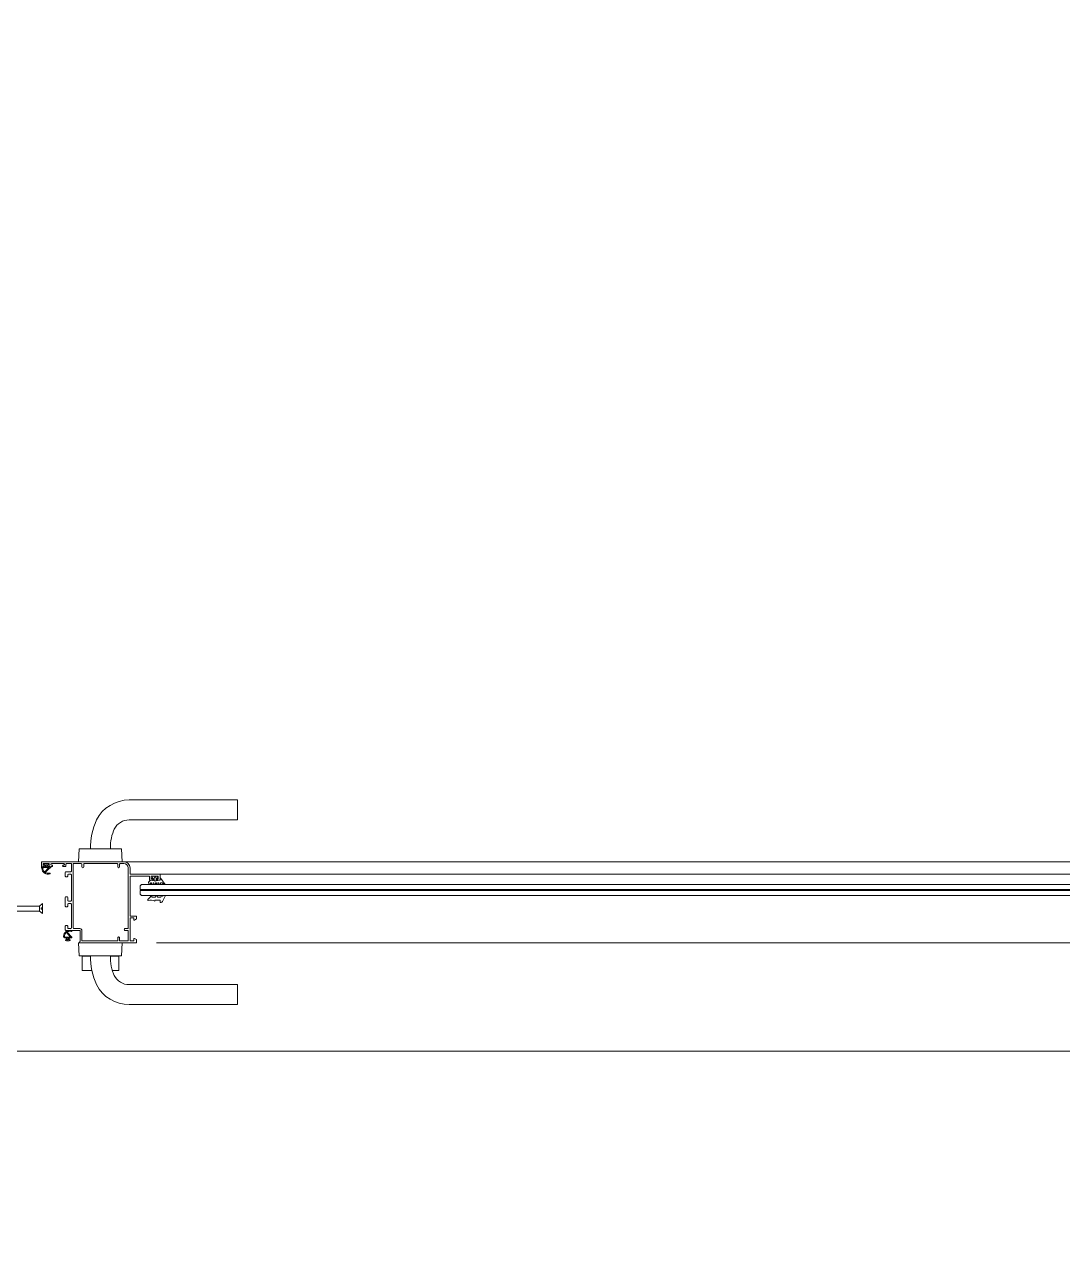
# Model space of a CAD drawing. Header units: millimetres. Extents: x 930469 to 1523124, y -120375 to 411163.
# Drawn here: x 1330848 to 1331680, y 166899 to 167876 of the extents above; entities that cross this region are included whole.
import ezdxf

# ---------------------------------------------------------------- set-up
doc = ezdxf.new("R2010")
doc.units = ezdxf.units.MM
doc.linetypes.add('Xref Landscape 2020 05 04$0$ACAD_ISO02W100', pattern=[15, 12, -3])
doc.layers.get('0').update_dxf_attribs({"color": 8, "lineweight": 0})
for name, color, linetype, lineweight in [('Xref Landscape 2020 05 04$0$FAL Gasket', 8, 'Continuous', 0), ('Xref Landscape 2020 05 04$0$FAL Hardware', 8, 'Continuous', 0), ('Xref Landscape 2020 05 04$0$PK13-Glass', 8, 'Continuous', 0), ('Xref Landscape 2020 05 04$0$PK14-Hidden', 8, 'Xref Landscape 2020 05 04$0$ACAD_ISO02W100', 0), ('Xref Landscape 2020 05 04$0$TEXTCUA', 8, 'Continuous', 0), ('Xref Landscape 2020 05 04$0$THAY', 8, 'Continuous', 0), ('Xref Landscape 2020 05 04$0$tree', 8, 'Continuous', 0), ('Xref Landscape 2020 05 04$0$VATLIEU', 8, 'Continuous', 0)]:
    doc.layers.add(name, color=color, linetype=linetype, lineweight=lineweight)

# ---------------------------------------------------------------- blocks, each defined once
blk = doc.blocks.new('Xref Landscape 2020 05 04$0$G2')
at = {"layer": 'Xref Landscape 2020 05 04$0$TEXTCUA'}
for points in [[(-1.61, 2.12), (-1.13, 2.09), (-1.3, 3.5), (-2.69, 3.5), (-2.89, 3.55), (-3.08, 3.71), (-3.14, 3.9), (-3.09, 4.18), (-2.92, 4.39), (0.2, 7.81, 1.039917), (0.01, 8.61, 0.143131), (-2.87, 8.7, -0.396635), (-3.23, 8.91), (-3.27, 9.04, -0.431654), (-3.05, 9.42, -0.49882), (3.49, 4.88, -0.453145), (2.28, 3.5), (1.3, 3.5), (1.13, 2.09), (1.61, 2.12, -0.79387), (1.78, 1.56), (1, 1.11), (0, 1.11), (-1, 1.11), (-1.78, 1.56, -0.79387)], [(2.28, 4.22, 0.944854), (2.78, 4.79, 0.16012), (1.64, 7.54, 1.160151), (0.91, 7.52), (-1.96, 4.39, 2.968241), (-1.89, 4.22)], [(-0.15, 2.08), (0, 2.08), (0.15, 2.08, 0.376979), (0.45, 2.34), (0.58, 3.33, 0.452455), (0.28, 3.67), (0, 3.67), (-0.28, 3.67, 0.452455), (-0.58, 3.33), (-0.45, 2.34, 0.376979)]]:
    blk.add_lwpolyline(points, format="xyb", close=True, dxfattribs=at)
blk = doc.blocks.new('Xref Landscape 2020 05 04$0$VN')
at = {"layer": 'Xref Landscape 2020 05 04$0$VATLIEU', "ltscale": 4}
for p, q in [((-4, 0), (4, 0)), ((-4, 0), (-4, -9.06)), ((4, 0), (4, -9.06)), ((-4.78, -9.06), (-4, -11.56)), ((-3.63, -9.06), (-4.78, -9.06)), ((3.63, -9.06), (4.78, -9.06)), ((4.78, -9.06), (4, -11.56)), ((-4, -11.56), (-4, -28.58)), ((-0.2, -11.97), (-0.2, -27.92)), ((-0.2, -11.97), (0.2, -11.97)), ((0.2, -11.97), (0.2, -28.09)), ((4, -11.56), (4, -28.58)), ((-4, -28.58), (-0.45, -28.58)), ((-3.11, -30.93), (-3.82, -28.58)), ((0.08, -28.58), (4, -28.58)), ((3.11, -30.93), (3.82, -28.58)), ((-3.59, -31.58), (-4, -31.58)), ((-4, -31.58), (-4, -33.08)), ((-4, -31.58), (-1.9, -31.58)), ((-4, -31.58), (-1.9, -31.58)), ((-4, -33.08), (-1.74, -33.08)), ((-3.59, -36.08), (-4, -36.08)), ((-4, -36.08), (-4, -37.58)), ((-4, -36.08), (0.43, -36.08)), ((-4, -37.58), (0.96, -37.58)), ((-3.11, -35.43), (-3.82, -33.08)), ((-3.11, -39.93), (-3.82, -37.58)), ((-1.5, -31.58), (4, -31.58)), ((-1.5, -31.58), (4, -31.58)), ((-1.32, -33.08), (4, -33.08)), ((0.9, -36.08), (4, -36.08)), ((1.36, -37.58), (4, -37.58)), ((3.11, -35.43), (3.82, -33.08)), ((3.11, -39.93), (3.82, -37.58)), ((3.59, -31.58), (4, -31.58)), ((3.59, -36.08), (4, -36.08)), ((4, -31.58), (4, -33.08)), ((4, -36.08), (4, -37.58)), ((-3.59, -40.58), (-4, -40.58)), ((-4, -40.58), (-4, -42.08)), ((-4, -40.58), (-0.16, -40.58)), ((-4, -42.08), (-0.2, -42.08)), ((-3.59, -45.08), (-4, -45.08)), ((-4, -45.08), (-4, -46.58)), ((-4, -46.58), (-0.2, -46.58)), ((-3.11, -44.43), (-3.82, -42.08)), ((-3.11, -48.93), (-3.82, -46.58)), ((-3.59, -45.08), (3.59, -45.08)), ((-0.2, -40.85), (-0.2, -49.93)), ((0.2, -41), (0.2, -49.93)), ((0.2, -42.08), (4, -42.08)), ((0.2, -46.58), (4, -46.58)), ((0.29, -40.58), (4, -40.58)), ((3.11, -44.43), (3.82, -42.08)), ((3.11, -48.93), (3.82, -46.58)), ((3.59, -40.58), (4, -40.58)), ((3.59, -45.08), (4, -45.08)), ((4, -40.58), (4, -42.08)), ((4, -45.08), (4, -46.58)), ((-3.11, -48.93), (-0.2, -48.93)), ((-3.11, -48.93), (-0.2, -49.93)), ((0.2, -48.93), (3.11, -48.93)), ((3.11, -48.93), (0.2, -49.93))]:
    blk.add_line(p, q, dxfattribs=at)
for centre, radius, start, end in [((2.52, -31.87), 4.43, 133.26325, 231.26891), ((2.52, -31.87), 4.03, 131.32487, 231.26891), ((-1.2, -27.92), 1, 313.26325, 0), ((-0.8, -28.09), 1, 311.32487, 0), ((-3.59, -31.08), 0.5, 270, 16.67425), ((-3.59, -35.58), 0.5, 270, 16.67425), ((-2.33, -37.89), 3.3, 316.61712, 51.06635), ((-2.33, -37.89), 3.7, 318.59321, 51.06635), ((3.59, -31.08), 0.5, 163.32575, 270), ((3.59, -35.58), 0.5, 163.32575, 270), ((-3.59, -40.08), 0.5, 270, 16.67425), ((-3.59, -44.58), 0.5, 270, 16.67425), ((0.8, -40.85), 1, 136.61712, 180), ((1.2, -41), 1, 138.59321, 180), ((3.59, -40.08), 0.5, 163.32575, 270), ((3.59, -44.58), 0.5, 163.32575, 270)]:
    blk.add_arc(centre, radius, start, end, dxfattribs=at)
blk = doc.blocks.new('Xref Landscape 2020 05 04$0$no')
at = {"layer": 'Xref Landscape 2020 05 04$0$VATLIEU'}
for p, q in [((0, 2), (-2.5, 4)), ((-2.5, -4), (-2.5, 4)), ((-2.5, 0.45), (-1.51, 0.45)), ((-1.51, -0.45), (-1.51, 0.45)), ((0, -2), (0, 2)), ((19.48, 2), (0, 2)), ((19.48, 2), (19.8, 2.47)), ((19.48, 2), (21.26, -2)), ((20.94, -2.47), (19.8, 2.47)), ((20.98, 2), (19.91, 2)), ((20.98, 2), (21.3, 2.47)), ((20.98, 2), (21.3, 2.47)), ((20.98, 2), (22.76, -2)), ((22.44, -2.47), (21.3, 2.47)), ((22.48, 2), (21.41, 2)), ((22.48, 2), (22.8, 2.47)), ((22.48, 2), (24.26, -2)), ((23.94, -2.47), (22.8, 2.47)), ((23.98, 2), (22.91, 2)), ((23.98, 2), (24.3, 2.47)), ((23.98, 2), (25.76, -2)), ((25.44, -2.47), (24.3, 2.47)), ((25.48, 2), (24.41, 2)), ((25.48, 2), (25.8, 2.47)), ((25.48, 2), (27.26, -2)), ((26.94, -2.47), (25.8, 2.47)), ((26.98, 2), (25.91, 2)), ((26.98, 2), (27.3, 2.47)), ((26.98, 2), (28.76, -2)), ((28.44, -2.47), (27.3, 2.47)), ((28.48, 2), (27.41, 2)), ((28.48, 2), (28.8, 2.47)), ((28.48, 2), (30.26, -2)), ((29.94, -2.47), (28.8, 2.47)), ((29.94, -2.48), (28.8, 2.47)), ((29.98, 2), (28.91, 2)), ((29.98, 2), (30.3, 2.47)), ((29.98, 2), (31.76, -2)), ((31.44, -2.48), (30.3, 2.47)), ((31.48, 2.01), (30.4, 2.01)), ((31.48, 2.01), (31.79, 2.48)), ((31.48, 2.01), (33.25, -1.99)), ((32.94, -2.47), (31.79, 2.48)), ((32.98, 2), (31.91, 2)), ((32.98, 2.02), (33.29, 2.49)), ((32.98, 2.02), (33.53, 0.76)), ((33.53, 1.45), (33.29, 2.49)), ((-2.5, -0.45), (-1.51, -0.45)), ((0, -2), (-2.5, -4)), ((20.83, -2), (0, -2)), ((20.94, -2.47), (21.26, -2)), ((20.94, -2.47), (21.26, -2)), ((22.33, -2), (21.26, -2)), ((22.44, -2.47), (22.76, -2)), ((23.83, -2), (22.76, -2)), ((23.94, -2.47), (24.26, -2)), ((25.33, -2), (24.26, -2)), ((25.44, -2.47), (25.76, -2)), ((26.83, -2), (25.76, -2)), ((26.94, -2.47), (27.26, -2)), ((28.33, -2), (27.26, -2)), ((28.44, -2.47), (28.76, -2)), ((29.83, -2), (28.76, -2)), ((29.83, -2), (28.76, -2)), ((29.94, -2.49), (30.26, -2.01)), ((31.33, -2), (30.26, -2)), ((31.44, -2.48), (31.76, -2)), ((32.83, -1.99), (31.75, -1.99)), ((32.94, -2.47), (33.25, -1.99)), ((33.53, -1.98), (33.25, -1.98))]:
    blk.add_line(p, q, dxfattribs=at)
at = {"layer": 'Xref Landscape 2020 05 04$0$VATLIEU', "rotation": 90}
blk.add_blockref('Xref Landscape 2020 05 04$0$VN', (33.53, 0), dxfattribs=at)
blk = doc.blocks.new('*U109')
at = {"layer": 'Xref Landscape 2020 05 04$0$PK13-Glass'}
for p, q in [((-55.29, 7.76), (-54.29, 8.76)), ((-55.29, 4.76), (-55.29, 7.76)), ((908.8, 4.76), (-55.29, 4.76)), ((-54.29, 8.76), (907.8, 8.76))]:
    blk.add_line(p, q, dxfattribs=at)
for points in [[(908.8, 4), (-55.29, 3.98), (-55.29, 3), (-55.29, 1), (-54.29, 0), (907.8, 0)], [(908.8, 3), (908.8, 5.76), (908.8, 7.76), (907.8, 8.76)], [(907.8, 0), (908.8, 1), (908.8, 3), (908.8, 3)]]:
    blk.add_lwpolyline(points, dxfattribs=at)
at = {"layer": 'Xref Landscape 2020 05 04$0$PK14-Hidden', "const_width": 0.76}
blk.add_lwpolyline([(908.8, 4.38), (-55.29, 4.38)], dxfattribs=at)
blk = doc.blocks.new('Xref Landscape 2020 05 04$0$kHOA2')
for p, q in [((23, 109.5), (109.93, 109.5)), ((109.93, 93.5), (109.93, 109.5)), ((23, 93.5), (109.93, 93.5)), ((-14.75, 82.3), (-6.9, 82.3)), ((-14.75, 82.3), (-14.75, 70.8)), ((9.62, 82.3), (14.75, 82.3)), ((14.75, 82.3), (14.75, 70.8)), ((-17, 70.3), (-17.5, 60)), ((-17, 70.3), (17, 70.3)), ((-14.75, 70.8), (-8.01, 70.8)), ((7.99, 70.8), (14.75, 70.8)), ((17, 70.3), (17.5, 60)), ((-17.5, 60), (17.5, 60)), ((-17.5, -5), (17.5, -5)), ((-17, -15.3), (-17.5, -5)), ((17, -15.3), (17.5, -5)), ((-17, -15.3), (17, -15.3)), ((23, -38.5), (109.93, -38.5)), ((109.93, -54.5), (109.93, -38.5)), ((23, -54.5), (109.93, -54.5))]:
    blk.add_line(p, q)
for centre, radius, start, end in [((23, 80.1), 29.4, 90, 152.88472), ((44.01, 71.57), 52.03, 155.07229, 181.40068), ((23, 80.1), 13.4, 90, 152.88472), ((44.01, 71.57), 36.03, 155.07229, 182.02294), ((44.01, -16.57), 52.03, 178.59932, 204.92771), ((44.01, -16.57), 36.03, 178.59932, 204.92771), ((23, -25.1), 29.4, 207.11528, 270), ((23, -25.1), 13.4, 207.11528, 270)]:
    blk.add_arc(centre, radius, start, end)

msp = doc.modelspace()

# ---------------------------------------------------------------- hatches: boundary and pattern name
at = {"layer": 'Xref Landscape 2020 05 04$0$tree'}
h = msp.add_hatch(dxfattribs=at)
h.set_pattern_fill('CROSS', color=256, scale=500000, angle=197.05515)
h.set_pattern_definition([(180, (1310021.84, 208353.02), (-124.99999, -125.00002), [62.5, -187.49998]), (270, (1309990.59, 208384.27), (124.99999, -125.00002), [62.5, -187.50003])])
edge = h.paths.add_edge_path()
edge.add_ellipse((1371483.83, 160103.01), major_axis=(187.45, 353.36), ratio=1, start_angle=117.94484, end_angle=207.94485)
edge.add_line((1371483.83, 159703.01), (1392133.83, 159703.01))
edge.add_ellipse((1392133.83, 160703.01), major_axis=(-0.28, 1000), ratio=0.9999997, start_angle=179.98404, end_angle=269.98404)
edge.add_line((1393133.83, 160703.01), (1393133.83, 164153.01))
edge.add_ellipse((1392733.83, 164153.01), major_axis=(187.45, 353.36), ratio=1, start_angle=297.94484, end_angle=387.94485)
edge.add_line((1392733.83, 164553.01), (1389773.83, 164553.01))
edge.add_line((1389773.83, 164553.01), (1389773.83, 166712.83))
edge.add_line((1389773.83, 166712.83), (1375981.83, 166712.83))
edge.add_line((1375981.83, 166712.83), (1375981.83, 168053.01))
edge.add_line((1375981.83, 168053.01), (1371083.83, 168053.01))
edge.add_line((1371083.83, 168053.01), (1371083.83, 160103.01))
edge = h.paths.add_edge_path()
edge.add_line((1366031.83, 159703.01), (1368407.83, 159703.01))
edge.add_ellipse((1368407.83, 160103.01), major_axis=(187.45, 353.36), ratio=1, start_angle=207.94485, end_angle=297.94484)
edge.add_line((1368807.83, 160103.01), (1368819.83, 166887.42))
edge.add_line((1368819.83, 166887.42), (1366043.83, 166887.42))
edge.add_line((1366043.83, 166887.42), (1366031.83, 159703.01))
edge = h.paths.add_edge_path()
edge.add_line((1354339.71, 164838.6), (1351409.83, 164838.6))
edge.add_line((1351409.83, 164838.6), (1351409.83, 159653.01))
edge.add_line((1351409.83, 159653.01), (1357309.83, 159653.01))
edge.add_line((1357309.83, 159653.01), (1357309.83, 160253.01))
edge.add_line((1357309.83, 160253.01), (1358459.83, 160253.01))
edge.add_line((1358459.83, 160253.01), (1359609.83, 160253.01))
edge.add_line((1359609.83, 160253.01), (1359609.83, 159653.01))
edge.add_line((1359609.83, 159653.01), (1364466.83, 159653.01))
edge.add_line((1364466.83, 159653.01), (1364466.83, 173218.01))
edge.add_line((1364466.83, 173218.01), (1363103.32, 173218.01))
edge.add_ellipse((1363103.32, 172868.01), major_axis=(164.02, 309.19), ratio=1, start_angle=27.94485, end_angle=117.98806)
edge.add_ellipse((1358364.53, 172889.92), major_axis=(-0.17, 4388.85), ratio=0.9999997, start_angle=219.54091, end_angle=269.70833, ccw=False)
edge.add_ellipse((1361359.48, 169220.39), major_axis=(163.4, 308.02), ratio=1, start_angle=63.09699, end_angle=168.54162)
edge.add_ellipse((1358459.8, 165703.06), major_axis=(0.71, 4209.8), ratio=0.9999997, start_angle=101.85931, end_angle=320.49943, ccw=False)
edge = h.paths.add_edge_path()
edge.add_line((1351409.83, 168163.56), (1351409.83, 166638.6))
edge.add_line((1351409.83, 166638.6), (1354524.02, 166638.6))
edge.add_ellipse((1358459.83, 165738.6), major_axis=(0.24, 4037.41), ratio=0.9999997, start_angle=358.12776, end_angle=437.12313, ccw=False)
edge.add_ellipse((1358462.65, 172861.86), major_axis=(-1.65, 3090.73), ratio=0.9999997, start_angle=182.36752, end_angle=345.9625)
edge.add_ellipse((1358461.59, 180005.66), major_axis=(-0.91, 4212.12), ratio=0.9999997, start_angle=102.362, end_angle=190.23225, ccw=False)
edge.add_line((1354347.33, 179103.01), (1351409.83, 179103.01))
edge.add_line((1351409.83, 179103.01), (1351409.83, 177842.47))
edge.add_ellipse((1349648.53, 173003.01), major_axis=(-0.43, 5150), ratio=0.9999997, start_angle=272.22091, end_angle=339.99646, ccw=False)
edge.add_ellipse((1349648.53, 173003.01), major_axis=(1.25, 5150), ratio=0.9999997, start_angle=200.01267, end_angle=272.2395, ccw=False)
edge = h.paths.add_edge_path()
edge.add_ellipse((1361482.3, 176610.98), major_axis=(185.82, 350.3), ratio=1, start_angle=104.68181, end_angle=163.96488)
edge.add_line((1361206.94, 176325.64), (1362455.58, 174722.25))
edge.add_ellipse((1362655.42, 174633.16), major_axis=(102.53, 193.29), ratio=1, start_angle=93.91668, end_angle=218.42986)
edge.add_line((1362695.24, 174418.01), (1365981.83, 174418.01))
edge.add_line((1365981.83, 174418.01), (1365981.83, 168853.01))
edge.add_line((1365981.83, 168853.01), (1366831.83, 168853.01))
edge.add_line((1366831.83, 168853.01), (1366831.83, 168838.84))
edge.add_line((1366831.83, 168838.84), (1366816.83, 169025.68))
edge.add_line((1366816.83, 169025.68), (1366816.83, 174376.29))
edge.add_line((1366816.83, 174376.29), (1366816.83, 175253.01))
edge.add_line((1366816.83, 175253.01), (1368857.83, 175253.01))
edge.add_line((1368857.83, 175253.01), (1368498.45, 177850.24))
edge.add_line((1368498.45, 177850.24), (1366062.83, 177850.5))
edge.add_line((1366062.83, 177850.5), (1366062.83, 183669.72))
edge.add_line((1366062.83, 183669.72), (1368558.44, 183698.3))
edge.add_line((1368558.44, 183698.3), (1368857.83, 187713.01))
edge.add_line((1368857.83, 187713.01), (1362801.69, 187713.01))
edge.add_ellipse((1349659.83, 198003.02), major_axis=(-9.69, 16691.1), ratio=0.99999973, start_angle=215.498079, end_angle=231.906006, ccw=False)
edge.add_line((1359359.83, 184419.84), (1359359.83, 184115.51))
edge.add_ellipse((1358449.78, 179992.19), major_axis=(-0.76, 4222.55), ratio=0.9999997, start_angle=218.80172, end_angle=347.54358, ccw=False)
edge = h.paths.add_edge_path()
edge.add_ellipse((1340883.83, 165738.6), major_axis=(-0.17, 4037.41), ratio=0.9999997, start_angle=282.87787, end_angle=361.87324, ccw=False)
edge.add_line((1344819.65, 166638.6), (1347933.83, 166638.6))
edge.add_line((1347933.83, 166638.6), (1347933.83, 168163.56))
edge.add_ellipse((1349695.13, 173003.01), major_axis=(0.16, 5150), ratio=0.9999997, start_angle=87.77611, end_angle=160.00293, ccw=False)
edge.add_ellipse((1349695.13, 173003.01), major_axis=(0.43, 5150), ratio=0.9999997, start_angle=380.00355, end_angle=447.7791, ccw=False)
edge.add_line((1347933.83, 177842.47), (1347933.83, 179103.01))
edge.add_line((1347933.83, 179103.01), (1344832.57, 179103.01))
edge.add_ellipse((1340894.06, 179996.59), major_axis=(0.67, 4038.6), ratio=0.9999997, start_angle=179.86436, end_angle=257.22648, ccw=False)
edge.add_ellipse((1340883.83, 172864.51), major_axis=(-10.14, 3093.47), ratio=0.9999997, start_angle=-0.18775, end_angle=177.36392)
edge = h.paths.add_edge_path()
edge.add_line((1334876.83, 159653.01), (1339733.83, 159653.01))
edge.add_line((1339733.83, 159653.01), (1339733.83, 160253.01))
edge.add_line((1339733.83, 160253.01), (1340883.83, 160253.01))
edge.add_line((1340883.83, 160253.01), (1342033.83, 160253.01))
edge.add_line((1342033.83, 160253.01), (1342033.83, 159653.01))
edge.add_line((1342033.83, 159653.01), (1347933.83, 159653.01))
edge.add_line((1347933.83, 159653.01), (1347933.83, 164838.6))
edge.add_line((1347933.83, 164838.6), (1345003.95, 164838.6))
edge.add_ellipse((1340880.23, 165711.79), major_axis=(-0.05, 4215.16), ratio=0.9999997, start_angle=38.53833, end_angle=258.04365, ccw=False)
edge.add_ellipse((1337993.12, 169225.68), major_axis=(158.97, 299.68), ratio=1, start_angle=258.20788, end_angle=353.51148)
edge.add_ellipse((1340857.35, 172832.17), major_axis=(-0.1, 4267.16), ratio=0.9999997, start_angle=89.52094, end_angle=141.22285, ccw=False)
edge.add_ellipse((1336240.34, 172868.01), major_axis=(164.02, 309.19), ratio=1, start_angle=297.90162, end_angle=387.94485)
edge.add_line((1336240.34, 173218.01), (1334876.83, 173218.01))
edge.add_line((1334876.83, 173218.01), (1334876.83, 159653.01))
edge = h.paths.add_edge_path()
edge.add_ellipse((1330899.83, 160103.01), major_axis=(187.45, 353.36), ratio=1, start_angle=117.94484, end_angle=207.94485)
edge.add_line((1330899.83, 159703.01), (1333311.83, 159703.01))
edge.add_line((1333311.83, 159703.01), (1333311.83, 164823.01))
edge.add_line((1333311.83, 164823.01), (1330499.83, 164823.01))
edge.add_line((1330499.83, 164823.01), (1330499.83, 160103.01))
edge = h.paths.add_edge_path()
edge.add_line((1309531.84, 164603.01), (1308383.84, 164553.01))
edge.add_ellipse((1308383.84, 164153.01), major_axis=(187.45, 353.36), ratio=1, start_angle=27.94485, end_angle=117.94484)
edge.add_line((1307983.84, 164153.01), (1307983.84, 160703.01))
edge.add_ellipse((1308983.84, 160703.01), major_axis=(0.36, 1000), ratio=0.9999997, start_angle=90.02039, end_angle=180.02039)
edge.add_line((1308983.84, 159703.01), (1327871.83, 159703.01))
edge.add_ellipse((1327871.83, 160103.01), major_axis=(187.45, 353.36), ratio=1, start_angle=207.94485, end_angle=297.94484)
edge.add_line((1328271.83, 160103.01), (1328321.83, 168053.01))
edge.add_line((1328321.83, 168053.01), (1323361.83, 168053.01))
edge.add_line((1323361.83, 168053.01), (1323361.83, 166712.83))
edge.add_line((1323361.83, 166712.83), (1319921.83, 166612.83))
edge.add_line((1319921.83, 166612.83), (1319921.83, 165012.83))
edge.add_line((1319921.83, 165012.83), (1310121.84, 165012.83))
edge.add_line((1310121.84, 165012.83), (1310121.84, 166612.83))
edge.add_line((1310121.84, 166612.83), (1309531.84, 166712.83))
edge.add_line((1309531.84, 166712.83), (1309531.84, 164603.01))
edge = h.paths.add_edge_path()
edge.add_line((1330449.83, 187713.01), (1330449.83, 183213.01))
edge.add_line((1330449.83, 183213.01), (1330726.6, 183662.56))
edge.add_line((1330726.6, 183662.56), (1333280.83, 183669.72))
edge.add_line((1333280.83, 183669.72), (1333280.83, 177850.5))
edge.add_line((1333280.83, 177850.5), (1330845.21, 177850.24))
edge.add_line((1330845.21, 177850.24), (1330449.83, 175118.01))
edge.add_line((1330449.83, 175118.01), (1332526.83, 175118.01))
edge.add_line((1332526.83, 175118.01), (1332526.83, 174418.01))
edge.add_line((1332526.83, 174418.01), (1332511.83, 167203.01))
edge.add_line((1332511.83, 167203.01), (1333361.83, 167203.01))
edge.add_line((1333361.83, 167203.01), (1333361.83, 174418.01))
edge.add_line((1333361.83, 174418.01), (1336648.43, 174418.01))
edge.add_ellipse((1336580.59, 174872.88), major_axis=(215.52, 406.27), ratio=1, start_angle=216.42746, end_angle=265.26183)
edge.add_ellipse((1327854.42, 181360.67), major_axis=(-17.63, 11332.54), ratio=0.99999973, start_angle=233.44058, end_angle=245.841668)
edge.add_ellipse((1341028.7, 179866.82), major_axis=(0.63, 4216.24), ratio=0.9999997, start_angle=14.35697, end_angle=137.90172, ccw=False)
edge.add_line((1339983.83, 183951.54), (1339983.83, 184419.84))
edge.add_ellipse((1349683.83, 198003.02), major_axis=(1.21, 16691.1), ratio=0.99999973, start_angle=128.064873, end_angle=144.4728, ccw=False)
edge.add_line((1336541.97, 187713.01), (1330449.83, 187713.01))

# ---------------------------------------------------------------- linework, layer by layer
for p, q in [((1330861.31, 167200.4), (1330861.31, 167204.6)), ((1330861.61, 167204.9), (1330927.31, 167204.9)), ((1330862.51, 167199.9), (1330861.81, 167199.9)), ((1330867.51, 167203.4), (1330862.51, 167203.4)), ((1330862.51, 167203.4), (1330862.51, 167201.1)), ((1330862.51, 167201.1), (1330863.51, 167201.1)), ((1330863.51, 167200.6), (1330862.51, 167199.9)), ((1330863.51, 167201.1), (1330863.51, 167200.6)), ((1330866.51, 167200.6), (1330866.51, 167201.1)), ((1330866.51, 167201.1), (1330867.51, 167201.1)), ((1330867.51, 167199.9), (1330866.51, 167200.6)), ((1330867.51, 167201.1), (1330867.51, 167203.4)), ((1330867.9, 167199.9), (1330867.51, 167199.9)), ((1330868.71, 167199.9), (1330867.9, 167199.9)), ((1330868.71, 167202.9), (1330868.71, 167202.7)), ((1330868.71, 167199.9), (1330868.71, 167200.9)), ((1330869.72, 167201.2), (1330869.01, 167201.2)), ((1330879.21, 167203.4), (1330869.21, 167203.4)), ((1330869.21, 167202.2), (1330869.72, 167202.2)), ((1330870.21, 167201.71), (1330870.21, 167201.69)), ((1330878.21, 167201.69), (1330878.21, 167201.71)), ((1330878.7, 167202.2), (1330879.21, 167202.2)), ((1330880.41, 167201.2), (1330878.7, 167201.2)), ((1330879.71, 167202.7), (1330879.71, 167202.9)), ((1330880.91, 167202.9), (1330880.91, 167201.7)), ((1330885.31, 167203.4), (1330881.41, 167203.4)), ((1330885.31, 167197.4), (1330885.31, 167203.4)), ((1330893.21, 167203.4), (1330886.71, 167203.4)), ((1330886.71, 167203.4), (1330886.71, 167151.8)), ((1330893.71, 167200.74), (1330893.71, 167202.9)), ((1330895.11, 167202.9), (1330895.11, 167200.74)), ((1330921.91, 167203.4), (1330895.61, 167203.4)), ((1330922.41, 167200.74), (1330922.41, 167202.9)), ((1330923.81, 167202.9), (1330923.81, 167200.74)), ((1330927.31, 167203.4), (1330924.31, 167203.4)), ((1330924.92, 167204.9), (1331929.72, 167204.9, 0)), ((1330930.81, 167151.8), (1330930.81, 167199.9)), ((1330932.31, 167199.9), (1330932.31, 167194.9)), ((1330880.31, 167193.34), (1330880.31, 167196.4)), ((1330880.81, 167196.9), (1330884.81, 167196.9)), ((1330881.81, 167192.84), (1330880.81, 167192.84)), ((1330882.31, 167194.4), (1330882.31, 167193.34)), ((1330884.81, 167194.9), (1330882.81, 167194.9)), ((1330885.31, 167173.8), (1330885.31, 167194.4)), ((1330932.31, 167194.9), (1330956.01, 167194.9)), ((1330947.91, 167193.4), (1330932.31, 167193.4)), ((1330932.31, 167193.4), (1330932.31, 167161.34)), ((1330947.91, 167190.1), (1330947.91, 167193.4)), ((1330950.24, 167190.1), (1330947.91, 167190.1)), ((1330954.81, 167193.4), (1330949.11, 167193.4)), ((1330949.11, 167193.4), (1330949.11, 167191.1)), ((1330949.11, 167191.1), (1330950.82, 167191.1)), ((1330950.82, 167190.8), (1330950.24, 167190.1)), ((1330950.82, 167191.1), (1330950.82, 167190.8)), ((1330953.4, 167194.9), (1331891.26, 167194.9, 0)), ((1330953.82, 167190.8), (1330953.82, 167191.1)), ((1330953.82, 167191.1), (1330954.81, 167191.1)), ((1330954.64, 167190.1), (1330953.82, 167190.8)), ((1330956.01, 167190.1), (1330954.64, 167190.1)), ((1330954.81, 167191.1), (1330954.81, 167193.4)), ((1330956.31, 167194.6), (1330956.31, 167190.4)), ((1330880.31, 167169.3), (1330880.31, 167176.32)), ((1330880.81, 167176.82), (1330881.81, 167176.82)), ((1330881.81, 167168.8), (1330880.81, 167168.8)), ((1330882.31, 167176.32), (1330882.31, 167173.8)), ((1330882.31, 167170.8), (1330882.31, 167169.3)), ((1330882.81, 167173.3), (1330884.81, 167173.3)), ((1330884.81, 167171.3), (1330882.81, 167171.3)), ((1330885.31, 167151.8), (1330885.31, 167170.8)), ((1330932.31, 167161.34), (1330937.31, 167161.34)), ((1330935.31, 167159.89), (1330932.31, 167159.89)), ((1330932.31, 167159.89), (1330932.31, 167151.4)), ((1330935.31, 167158.19), (1330935.31, 167159.89)), ((1330935.71, 167158.19), (1330935.31, 167158.19)), ((1330937.31, 167159.11), (1330935.71, 167158.19)), ((1330937.31, 167161.34), (1330937.31, 167159.11)), ((1330880.31, 167150.4), (1330880.31, 167153.3)), ((1330880.81, 167153.8), (1330881.81, 167153.8)), ((1330891.71, 167149.9), (1330880.81, 167149.9)), ((1330882.31, 167153.3), (1330882.31, 167151.8)), ((1330882.81, 167151.3), (1330884.81, 167151.3)), ((1330887.21, 167151.3), (1330892.11, 167151.3)), ((1330892.21, 167140.9), (1330892.21, 167149.4)), ((1330893.61, 167149.8), (1330893.61, 167141.9)), ((1330928.15, 167151.3), (1330930.31, 167151.3)), ((1330930.31, 167149.9), (1330928.15, 167149.9)), ((1330930.81, 167141.4), (1330930.81, 167149.4)), ((1330932.31, 167151.4), (1330932.11, 167151.2)), ((1330932.11, 167151.2), (1330932.31, 167151)), ((1330932.31, 167151), (1330932.31, 167141.49)), ((1330937.31, 167139.9), (1330892.21, 167139.9)), ((1330894.11, 167141.4), (1330921.91, 167141.4)), ((1330922.41, 167141.9), (1330922.41, 167144.05)), ((1330923.81, 167144.05), (1330923.81, 167141.9)), ((1330924.31, 167141.4), (1330930.81, 167141.4)), ((1330932.31, 167141.49), (1330935.31, 167141.49)), ((1330935.31, 167141.49), (1330935.31, 167143.39)), ((1330935.31, 167143.39), (1330935.71, 167143.39)), ((1330935.71, 167143.39), (1330937.31, 167142.47)), ((1330937.31, 167142.47), (1330937.31, 167139.9)), ((1330953.34, 167139.9), (1331900.5, 167139.9, 0))]:
    msp.add_line(p, q)
msp.add_lwpolyline([(1330885.31, 167203.4), (1330885.31, 167203.4)])
for points in [[(1330960.41, 167186.6), (1330959.66, 167186.6, -0.317523), (1330959.19, 167186.93), (1330958.05, 167187.87, 0.107139), (1330957.64, 167187.96), (1330956.88, 167187.96, 0.173626), (1330956.58, 167187.22), (1330956.47, 167186.84, -0.362465), (1330956.18, 167186.6), (1330955.88, 167186.6, -0.362465), (1330955.58, 167186.84), (1330955.47, 167187.22, 0.173626), (1330955.18, 167187.96), (1330954.88, 167187.96, 0.173626), (1330954.58, 167187.22), (1330954.47, 167186.84, -0.362465), (1330954.18, 167186.6), (1330953.88, 167186.6, -0.362465), (1330953.58, 167186.84), (1330953.47, 167187.22, 0.173626), (1330953.18, 167187.96), (1330952.88, 167187.96, 0.173626), (1330952.58, 167187.22), (1330952.47, 167186.84, -0.362465), (1330952.18, 167186.6), (1330951.88, 167186.6, -0.362465), (1330951.58, 167186.84), (1330951.47, 167187.22, 0.173626), (1330951.18, 167187.96), (1330950.88, 167187.96, 0.173626), (1330950.58, 167187.22), (1330950.47, 167186.84, -0.362465), (1330950.18, 167186.6), (1330949.88, 167186.6, -0.362465), (1330949.58, 167186.84), (1330949.47, 167187.22, 0.173626), (1330949.18, 167187.96), (1330948.88, 167187.96, 0.173626), (1330948.58, 167187.22), (1330948.47, 167186.84, -0.362465), (1330948.18, 167186.6), (1330947.88, 167186.6, -0.362465), (1330947.58, 167186.84), (1330947.47, 167187.22, 0.173626), (1330947.18, 167187.96), (1330946.93, 167187.96), (1330946.93, 167188.49), (1330948.76, 167190.1), (1330950.22, 167190.1), (1330950.22, 167190.06, 1), (1330950.82, 167190.06), (1330950.82, 167191.48), (1330949.8, 167191.48), (1330950.8, 167193.4), (1330953.85, 167193.4), (1330954.85, 167191.48), (1330953.85, 167191.48), (1330953.85, 167190.06, 1), (1330954.45, 167190.06), (1330954.45, 167190.1), (1330956.33, 167190.1), (1330956.33, 167191.76), (1330956.53, 167191.76, -0.349828), (1330957.02, 167191.37)], [(1330960.41, 167186.6), (1330959.66, 167186.6, -0.317523), (1330959.19, 167186.93), (1330958.05, 167187.87, 0.107139), (1330957.64, 167187.96), (1330956.88, 167187.96, 0.173626), (1330956.58, 167187.22), (1330956.47, 167186.84, -0.362465), (1330956.18, 167186.6), (1330955.88, 167186.6, -0.362465), (1330955.58, 167186.84), (1330955.47, 167187.22, 0.173626), (1330955.18, 167187.96), (1330954.88, 167187.96, 0.173626), (1330954.58, 167187.22), (1330954.47, 167186.84, -0.362465), (1330954.18, 167186.6), (1330953.88, 167186.6, -0.362465), (1330953.58, 167186.84), (1330953.47, 167187.22, 0.173626), (1330953.18, 167187.96), (1330952.88, 167187.96, 0.173626), (1330952.58, 167187.22), (1330952.47, 167186.84, -0.362465), (1330952.18, 167186.6), (1330951.88, 167186.6, -0.362465), (1330951.58, 167186.84), (1330951.47, 167187.22, 0.173626), (1330951.18, 167187.96), (1330950.88, 167187.96, 0.173626), (1330950.58, 167187.22), (1330950.47, 167186.84, -0.362465), (1330950.18, 167186.6), (1330949.88, 167186.6, -0.362465), (1330949.58, 167186.84), (1330949.47, 167187.22, 0.173626), (1330949.18, 167187.96), (1330948.88, 167187.96, 0.173626), (1330948.58, 167187.22), (1330948.47, 167186.84, -0.362465), (1330948.18, 167186.6), (1330947.88, 167186.6, -0.362465), (1330947.58, 167186.84), (1330947.47, 167187.22, 0.173626), (1330947.18, 167187.96), (1330946.93, 167187.96), (1330946.93, 167188.49), (1330948.76, 167190.1), (1330950.22, 167190.1), (1330950.22, 167190.06, 1), (1330950.82, 167190.06), (1330950.82, 167191.48), (1330949.8, 167191.48), (1330950.8, 167193.4), (1330953.85, 167193.4), (1330954.85, 167191.48), (1330953.85, 167191.48), (1330953.85, 167190.06, 1), (1330954.45, 167190.06), (1330954.45, 167190.1), (1330956.33, 167190.1), (1330956.33, 167191.76), (1330956.53, 167191.76, -0.349828), (1330957.02, 167191.37)], [(1330953.08, 167189.97), (1330953.08, 167191.89, 1), (1330951.64, 167191.89), (1330951.64, 167189.97, 1)], [(1330953.08, 167189.97), (1330953.08, 167191.89, 1), (1330951.64, 167191.89), (1330951.64, 167189.97, 1)]]:
    msp.add_lwpolyline(points, format="xyb", close=True)
for centre, radius, start, end in [((1330861.61, 167204.6), 0.3, 90, 180), ((1330861.81, 167200.4), 0.5, 180, 270), ((1330869.21, 167202.9), 0.5, 90, 180), ((1330869.21, 167202.7), 0.5, 180, 270), ((1330869.01, 167200.9), 0.3, 90, 180), ((1330869.72, 167201.71), 0.49, 0, 90), ((1330869.72, 167201.69), 0.49, 270, 0), ((1330878.7, 167201.71), 0.49, 90, 180), ((1330878.7, 167201.69), 0.49, 180, 270), ((1330879.21, 167202.9), 0.5, 0, 90), ((1330879.21, 167202.7), 0.5, 270, 0), ((1330880.41, 167201.7), 0.5, 270, 0), ((1330881.41, 167202.9), 0.5, 90, 180), ((1330884.81, 167197.4), 0.5, 270, 0), ((1330893.21, 167202.9), 0.5, 0, 90), ((1330894.41, 167200.8), 0.702, 184.7074, 355.29263), ((1330895.61, 167202.9), 0.5, 90, 180), ((1330921.91, 167202.9), 0.5, 0, 90), ((1330923.11, 167200.8), 0.702, 184.7074, 355.29263), ((1330924.31, 167202.9), 0.5, 90, 180), ((1330927.31, 167199.9), 5, 0, 90), ((1330927.31, 167199.9), 3.5, 0, 90), ((1330880.81, 167196.4), 0.5, 90, 180), ((1330880.81, 167193.34), 0.5, 180, 270), ((1330881.81, 167193.34), 0.5, 270, 0), ((1330882.81, 167194.4), 0.5, 90, 180), ((1330884.81, 167194.4), 0.5, 0, 90), ((1330956.01, 167194.6), 0.3, 0, 90), ((1330956.01, 167190.4), 0.3, 270, 0), ((1330880.81, 167176.32), 0.5, 90, 180), ((1330880.81, 167169.3), 0.5, 180, 270), ((1330881.81, 167176.32), 0.5, 0, 90), ((1330881.81, 167169.3), 0.5, 270, 0), ((1330882.81, 167173.8), 0.5, 180, 270), ((1330882.81, 167170.8), 0.5, 90, 180), ((1330884.81, 167173.8), 0.5, 270, 0), ((1330884.81, 167170.8), 0.5, 0, 90), ((1330880.81, 167153.3), 0.5, 90, 180), ((1330880.81, 167150.4), 0.5, 180, 270), ((1330881.81, 167153.3), 0.5, 0, 90), ((1330882.81, 167151.8), 0.5, 180, 270), ((1330884.81, 167151.8), 0.5, 270, 0), ((1330887.21, 167151.8), 0.5, 180, 270), ((1330891.71, 167149.4), 0.5, 0, 90), ((1330892.11, 167149.8), 1.5, 0, 90), ((1330928.21, 167150.6), 0.702, 94.70738, 265.29262), ((1330930.31, 167151.8), 0.5, 270, 0), ((1330930.31, 167149.4), 0.5, 0, 90), ((1330892.21, 167140.4), 0.5, 90, 270), ((1330894.11, 167141.9), 0.5, 180, 270), ((1330921.91, 167141.9), 0.5, 270, 0), ((1330923.11, 167143.99), 0.702, 4.7074, 175.29263), ((1330924.31, 167141.9), 0.5, 180, 270)]:
    msp.add_arc(centre, radius, start, end)
at = {"layer": 'Xref Landscape 2020 05 04$0$FAL Gasket'}
for points in [[(1330946.93, 167188.49), (1330946.93, 167187.96), (1330947.18, 167187.96, -0.173626), (1330947.47, 167187.22), (1330947.58, 167186.84, 0.362465), (1330947.88, 167186.6), (1330948.18, 167186.6, 0.362465), (1330948.47, 167186.84), (1330948.58, 167187.22, -0.173626), (1330948.88, 167187.96), (1330949.18, 167187.96, -0.173626), (1330949.47, 167187.22), (1330949.58, 167186.84, 0.362465), (1330949.88, 167186.6), (1330950.18, 167186.6, 0.362465), (1330950.47, 167186.84), (1330950.58, 167187.22, -0.173626), (1330950.88, 167187.96), (1330951.18, 167187.96, -0.173626), (1330951.47, 167187.22), (1330951.58, 167186.84, 0.362465), (1330951.88, 167186.6), (1330952.18, 167186.6, 0.362465), (1330952.47, 167186.84), (1330952.58, 167187.22, -0.173626), (1330952.88, 167187.96), (1330953.18, 167187.96, -0.173626), (1330953.47, 167187.22), (1330953.58, 167186.84, 0.362465), (1330953.88, 167186.6), (1330954.18, 167186.6, 0.362465), (1330954.47, 167186.84), (1330954.58, 167187.22, -0.173626), (1330954.88, 167187.96), (1330955.18, 167187.96, -0.173626), (1330955.47, 167187.22), (1330955.58, 167186.84, 0.362465), (1330955.88, 167186.6), (1330956.18, 167186.6, 0.362465), (1330956.47, 167186.84), (1330956.58, 167187.22, -0.173626), (1330956.88, 167187.96), (1330957.64, 167187.96, -0.107139), (1330958.05, 167187.87), (1330959.19, 167186.93, 0.317523), (1330959.66, 167186.6), (1330960.41, 167186.6), (1330957.02, 167191.37, 0.349828), (1330956.53, 167191.76), (1330956.33, 167191.76), (1330956.33, 167190.1), (1330954.45, 167190.1), (1330954.45, 167190.06, -1), (1330953.85, 167190.06), (1330953.85, 167191.48), (1330954.85, 167191.48), (1330953.85, 167193.4), (1330950.8, 167193.4), (1330949.8, 167191.48), (1330950.82, 167191.48), (1330950.82, 167190.06, -1), (1330950.22, 167190.06), (1330950.22, 167190.1), (1330948.76, 167190.1)], [(1330951.64, 167191.89, -1), (1330953.08, 167191.89), (1330953.08, 167189.97, -1), (1330951.64, 167189.97)], [(1330949.04, 167177.38), (1330948.26, 167176.57, -0.159921), (1330948.08, 167176.31), (1330946.53, 167174.52, 0.240828), (1330946.41, 167174.28), (1330946.41, 167174.08, 0.420985), (1330946.72, 167173.78, -0.237343), (1330952.21, 167173.26), (1330952.21, 167174.1), (1330956.31, 167174.1), (1330956.31, 167172.1), (1330957.16, 167172.1, 0.398895), (1330958.16, 167173.04), (1330960.71, 167177.79), (1330959.71, 167177.79), (1330956.87, 167176.69, -0.193435), (1330956.18, 167176.41), (1330954.84, 167176.41, -0.373238), (1330954.35, 167176.84), (1330953.95, 167177.53, 0.373238), (1330953.65, 167177.79), (1330953.37, 167177.79, 0.373238), (1330953.07, 167177.53), (1330952.67, 167176.84, -0.373238), (1330952.18, 167176.41), (1330950.21, 167176.41, -0.414214), (1330949.71, 167176.91), (1330949.71, 167177.29, 0.414214), (1330949.41, 167177.59), (1330949.33, 167177.59, 0.325794)]]:
    msp.add_lwpolyline(points, format="xyb", close=True, dxfattribs=at)
at = {"layer": 'Xref Landscape 2020 05 04$0$THAY'}
msp.add_lwpolyline([(1330311.83, 167053.01), (1330311.83, 175118.01), (1332511.83, 175118.01), (1332511.83, 167053.01)], close=True, dxfattribs=at)

# ---------------------------------------------------------------- block references
at = {"extrusion": (0, 0, -1), "zscale": -0.9999999999989418, "rotation": 180.0000000006767}
msp.add_blockref('*U109', (-1330995.6, 167186.55), dxfattribs=at)
at = {"rotation": 179.9999999993231}
msp.add_blockref('Xref Landscape 2020 05 04$0$no', (1330859.64, 167167.4), dxfattribs=at)
at = {"layer": 'Xref Landscape 2020 05 04$0$FAL Gasket', "rotation": 179.9999999993231}
msp.add_blockref('Xref Landscape 2020 05 04$0$G2', (1330865.01, 167204.51), dxfattribs=at)
at = {"layer": 'Xref Landscape 2020 05 04$0$FAL Gasket', "extrusion": (0, 0, -1), "zscale": -0.9999999999989418}
msp.add_blockref('Xref Landscape 2020 05 04$0$G2', (-1330882.44, 167140.29), dxfattribs=at)
at = {"layer": 'Xref Landscape 2020 05 04$0$FAL Hardware', "extrusion": (0, 0, -1), "zscale": -0.9999999999989418, "rotation": 180.0000000006767}
msp.add_blockref('Xref Landscape 2020 05 04$0$kHOA2', (-1330908.54, 167199.9), dxfattribs=at)

doc.saveas('drawing.dxf')
